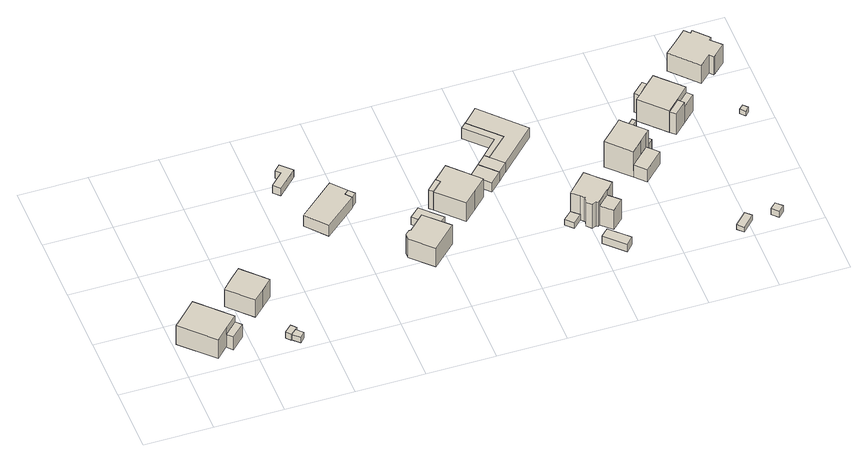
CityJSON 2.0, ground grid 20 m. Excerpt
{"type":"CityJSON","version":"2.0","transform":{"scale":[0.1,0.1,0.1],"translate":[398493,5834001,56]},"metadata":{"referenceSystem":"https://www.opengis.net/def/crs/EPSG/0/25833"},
"CityObjects":{
"building1":{"type":"Building","attributes":{"Gemeindeschluessel":"11000003","function":"31001_1010"},"address":[{"country":"Germany","locality":"Berlin","thoroughfareNumber":"31","thoroughfareName":"Dranweg"}],"children":["building1-1","building1-2"]},
"building1-1":{"type":"BuildingPart","attributes":{"BezugspunktDach":"2200","measuredHeight":9.24,"storeysAboveGround":1},"parents":["building1"],"geometry":[{"type":"MultiSurface","lod":"1","boundaries":[[[0,1,2,3,4,5]],[[6,7,8,9,10,11]],[[6,11,5,4]],[[7,6,4,3]],[[8,7,3,2]],[[12,13,2,1]],[[10,14,15,12,9,1,0]],[[11,10,0,5]],[[9,8,13,12]],[[9,12,15,14]]]}]},
"building1-2":{"type":"BuildingPart","attributes":{"BezugspunktDach":"2200","measuredHeight":4.74,"storeysAboveGround":1},"parents":["building1"],"geometry":[{"type":"MultiSurface","lod":"1","boundaries":[[[16,17,13,15]],[[8,18,19,14]],[[18,8,13,17]],[[19,18,17,16]],[[14,19,16,15]],[[8,9,12,13]],[[15,12,9,14]]]}]},
"building2":{"type":"Building","attributes":{"Gemeindeschluessel":"11000003","BezugspunktDach":"2200","function":"31001_1010","measuredHeight":8.93,"storeysAboveGround":1},"address":[{"country":"Germany","locality":"Berlin","thoroughfareNumber":"33","thoroughfareName":"Dranweg"}],"geometry":[{"type":"Solid","lod":"1","boundaries":[[[[20,21,22,23,24,25]],[[26,27,28,29,30,31]],[[26,31,25,24]],[[27,26,24,23]],[[28,27,23,22]],[[29,28,22,21]],[[30,29,21,20]],[[31,30,20,25]]]]}]},
"building3":{"type":"Building","attributes":{"Gemeindeschluessel":"11000003","BezugspunktDach":"2200","function":"51009_1610","measuredHeight":2.13,"storeysAboveGround":0},"address":[{"country":"Germany","locality":"Berlin"}],"geometry":[{"type":"Solid","lod":"1","boundaries":[[[[32,33,34,35,36]],[[37,38,39,40,41]],[[37,41,36,35]],[[38,37,35,34]],[[39,38,34,33]],[[40,39,33,32]],[[41,40,32,36]]]]}]},
"building4":{"type":"Building","attributes":{"Gemeindeschluessel":"11000003","BezugspunktDach":"2200","function":"31001_2000","measuredHeight":1.95,"storeysAboveGround":1},"address":[{"country":"Germany","locality":"Berlin","thoroughfareNumber":"55 (1)","thoroughfareName":"Hörstenweg"}],"geometry":[{"type":"Solid","lod":"1","boundaries":[[[[42,43,33,32]],[[44,45,46,47]],[[44,47,32,33]],[[45,44,33,43]],[[46,45,43,42]],[[47,46,42,32]]]]}]},
"building5":{"type":"Building","attributes":{"Gemeindeschluessel":"11000003","BezugspunktDach":"2200","function":"31001_2000","measuredHeight":2.7,"storeysAboveGround":1},"address":[{"country":"Germany","locality":"Berlin","thoroughfareNumber":"30 (1)","thoroughfareName":"Dranweg"}],"geometry":[{"type":"Solid","lod":"1","boundaries":[[[[48,49,50,51,52,53]],[[54,55,56,57,58,59]],[[54,59,53,52]],[[55,54,52,51]],[[56,55,51,50]],[[57,56,50,49]],[[58,57,49,48]],[[59,58,48,53]]]]}]},
"building6":{"type":"Building","attributes":{"Gemeindeschluessel":"11000003","BezugspunktDach":"2200","function":"31001_1010","measuredHeight":3.95,"storeysAboveGround":1},"address":[{"country":"Germany","locality":"Berlin","thoroughfareNumber":"30","thoroughfareName":"Dranweg"}],"geometry":[{"type":"Solid","lod":"1","boundaries":[[[[60,61,62,63,64,65]],[[66,67,68,69,70,71]],[[66,71,65,64]],[[67,66,64,63]],[[68,67,63,62]],[[69,68,62,61]],[[70,69,61,60]],[[71,70,60,65]]]]}]},
"building7":{"type":"Building","attributes":{"Gemeindeschluessel":"11000003","BezugspunktDach":"2200","function":"51009_1610","measuredHeight":3.69,"storeysAboveGround":0},"address":[{"country":"Germany","locality":"Berlin"}],"geometry":[{"type":"Solid","lod":"1","boundaries":[[[[61,72,63,62]],[[73,74,75,76]],[[73,76,62,63]],[[74,73,63,72]],[[75,74,72,61]],[[76,75,61,62]]]]}]},
"building8":{"type":"Building","attributes":{"Gemeindeschluessel":"11000003","BezugspunktDach":"2200","function":"31001_1010","measuredHeight":7,"storeysAboveGround":1},"address":[{"country":"Germany","locality":"Berlin","thoroughfareNumber":"57","thoroughfareName":"Hörstenweg"}],"geometry":[{"type":"Solid","lod":"1","boundaries":[[[[77,78,79,80,81,82,83]],[[84,85,86,87,88,89,90]],[[84,90,83,82]],[[85,84,82,81]],[[86,85,81,80]],[[87,86,80,79]],[[88,87,79,78]],[[89,88,78,77]],[[90,89,77,83]]]]}]},
"building9":{"type":"Building","attributes":{"Gemeindeschluessel":"11000003","BezugspunktDach":"2200","function":"31001_2463","measuredHeight":2.81,"storeysAboveGround":1},"address":[{"country":"Germany","locality":"Berlin","thoroughfareNumber":"57 (1)","thoroughfareName":"Hörstenweg"}],"geometry":[{"type":"Solid","lod":"1","boundaries":[[[[91,92,93,94]],[[95,96,97,98]],[[95,98,94,93]],[[96,95,93,92]],[[97,96,92,91]],[[98,97,91,94]]]]}]},
"building10":{"type":"Building","attributes":{"Gemeindeschluessel":"11000003","BezugspunktDach":"2200","function":"51009_1610","measuredHeight":7.04,"storeysAboveGround":0},"address":[{"country":"Germany","locality":"Berlin"}],"geometry":[{"type":"Solid","lod":"1","boundaries":[[[[99,100,101,102]],[[103,104,105,106]],[[103,106,102,101]],[[104,103,101,100]],[[105,104,100,99]],[[106,105,99,102]]]]}]},
"building11":{"type":"Building","attributes":{"Gemeindeschluessel":"11000003","BezugspunktDach":"2200","function":"31001_1010","measuredHeight":8.73,"storeysAboveGround":1},"address":[{"country":"Germany","locality":"Berlin","thoroughfareNumber":"59","thoroughfareName":"Hörstenweg"}],"geometry":[{"type":"Solid","lod":"1","boundaries":[[[[107,108,109,110,111,112,113,114]],[[104,103,115,116,117,118,119,105]],[[104,105,114,113]],[[103,104,113,112]],[[115,103,112,111]],[[116,115,111,110]],[[117,116,110,109]],[[118,117,109,108]],[[119,118,108,107]],[[105,119,107,114]]]]}]},
"building12":{"type":"Building","attributes":{"Gemeindeschluessel":"11000003","BezugspunktDach":"2200","function":"31001_2463","measuredHeight":3.44,"storeysAboveGround":1},"address":[{"country":"Germany","locality":"Berlin","thoroughfareNumber":"59 (1)","thoroughfareName":"Hörstenweg"}],"geometry":[{"type":"Solid","lod":"1","boundaries":[[[[120,121,122,123]],[[124,125,126,127]],[[124,127,123,122]],[[125,124,122,121]],[[126,125,121,120]],[[127,126,120,123]]]]}]},
"building13":{"type":"Building","attributes":{"Gemeindeschluessel":"11000003","BezugspunktDach":"2200","function":"31001_2463","measuredHeight":3.46,"storeysAboveGround":1},"address":[{"country":"Germany","locality":"Berlin","thoroughfareNumber":"61 (1)","thoroughfareName":"Hörstenweg"}],"geometry":[{"type":"Solid","lod":"1","boundaries":[[[[121,128,129,130,122]],[[131,132,133,125,124]],[[131,124,122,130]],[[132,131,130,129]],[[133,132,129,128]],[[125,133,128,121]],[[124,125,121,122]]]]}]},
"building14":{"type":"Building","attributes":{"Gemeindeschluessel":"11000003","BezugspunktDach":"2200","function":"51009_1610","measuredHeight":4,"storeysAboveGround":0},"address":[{"country":"Germany","locality":"Berlin"}],"geometry":[{"type":"Solid","lod":"1","boundaries":[[[[134,135,136,137,138,139]],[[140,141,142,143,144,145]],[[140,145,139,138]],[[141,140,138,137]],[[142,141,137,136]],[[143,142,136,135]],[[144,143,135,134]],[[145,144,134,139]]]]}]},
"building15":{"type":"Building","attributes":{"Gemeindeschluessel":"11000003","BezugspunktDach":"2200","function":"31001_2000","measuredHeight":2.38,"storeysAboveGround":1},"address":[{"country":"Germany","locality":"Berlin","thoroughfareNumber":"60 (3)","thoroughfareName":"Hörstenweg"}],"geometry":[{"type":"Solid","lod":"1","boundaries":[[[[146,147,148,149]],[[150,151,152,153]],[[150,153,149,148]],[[151,150,148,147]],[[152,151,147,146]],[[153,152,146,149]]]]}]},
"building16":{"type":"Building","attributes":{"Gemeindeschluessel":"11000003","BezugspunktDach":"2200","function":"31001_1010","measuredHeight":3.62,"storeysAboveGround":1},"address":[{"country":"Germany","locality":"Berlin","thoroughfareNumber":"61","thoroughfareName":"Hörstenweg"}],"geometry":[{"type":"Solid","lod":"1","boundaries":[[[[154,129,128,155,156,157]],[[158,159,160,161,162,163]],[[158,163,157,156]],[[159,158,156,155]],[[160,159,155,128]],[[161,160,128,129]],[[162,161,129,154]],[[163,162,154,157]]]]}]},
"building17":{"type":"Building","attributes":{"Gemeindeschluessel":"11000003","BezugspunktDach":"2200","function":"31001_2000","measuredHeight":2.8,"storeysAboveGround":1},"address":[{"country":"Germany","locality":"Berlin","thoroughfareNumber":"60 (5)","thoroughfareName":"Hörstenweg"}],"geometry":[{"type":"Solid","lod":"1","boundaries":[[[[164,165,166,167]],[[168,169,170,171]],[[168,171,167,166]],[[169,168,166,165]],[[170,169,165,164]],[[171,170,164,167]]]]}]},
"building18":{"type":"Building","attributes":{"Gemeindeschluessel":"11000003","function":"31001_1010"},"address":[{"country":"Germany","locality":"Berlin","thoroughfareNumber":"60","thoroughfareName":"Hörstenweg"}],"children":["building18-1","building18-2"]},
"building18-1":{"type":"BuildingPart","attributes":{"BezugspunktDach":"2200","measuredHeight":10.81,"storeysAboveGround":2},"parents":["building18"],"geometry":[{"type":"MultiSurface","lod":"1","boundaries":[[[172,173,174,175,176,177,178,179,180,181,182,183,184,185,186]],[[187,188,189,190,191,192,193,194,195,196,197,198,199,151,150]],[[187,150,186,185]],[[188,187,185,184]],[[189,188,184,183]],[[190,189,183,182]],[[191,200,201,182,181]],[[202,200,191,181,180]],[[193,192,180,179]],[[194,193,179,178]],[[195,194,178,177]],[[196,195,177,176]],[[197,196,176,175]],[[198,197,175,174]],[[199,198,174,173]],[[151,199,173,172]],[[150,151,172,186]],[[190,201,200,191]],[[192,191,200,202]]]}]},
"building18-2":{"type":"BuildingPart","attributes":{"BezugspunktDach":"2200","measuredHeight":7.17,"storeysAboveGround":2},"parents":["building18"],"geometry":[{"type":"MultiSurface","lod":"1","boundaries":[[[203,204,205,201,200,202]],[[191,190,206,207,193,192]],[[206,190,201,205]],[[207,206,205,204]],[[193,207,204,203]],[[192,193,203,202]],[[191,208,192,202,200]],[[209,190,191,200,201]]]}]},
"building19":{"type":"Building","attributes":{"Gemeindeschluessel":"11000003","function":"31001_1010"},"address":[{"country":"Germany","locality":"Berlin","thoroughfareNumber":"62","thoroughfareName":"Hörstenweg"}],"children":["building19-1","building19-2","building19-3"]},
"building19-1":{"type":"BuildingPart","attributes":{"BezugspunktDach":"2200","measuredHeight":10.53,"storeysAboveGround":2},"parents":["building19"],"geometry":[{"type":"MultiSurface","lod":"1","boundaries":[[[210,211,212,213,214,215,216,217,218]],[[219,220,221,222,223,224,225,226,227]],[[219,227,218,217]],[[220,219,217,216]],[[221,220,216,215]],[[222,221,215,214]],[[223,222,214,213],[222,223,228,229]],[[224,223,213,212]],[[230,231,224,212,211]],[[232,233,230,225,211,210]],[[227,226,210,218]],[[228,223,222,229]],[[225,224,231,230]],[[226,234,225,230,233,232]]]}]},
"building19-2":{"type":"BuildingPart","attributes":{"BezugspunktDach":"2200","measuredHeight":4.48,"storeysAboveGround":2},"parents":["building19"],"geometry":[{"type":"MultiSurface","lod":"1","boundaries":[[[235,236,231,233]],[[224,237,238,226]],[[237,224,231,236]],[[238,237,236,235]],[[226,238,235,233]],[[224,225,230,231]],[[226,233,230,225]]]}]},
"building19-3":{"type":"BuildingPart","attributes":{"BezugspunktDach":"2200","measuredHeight":4.19,"storeysAboveGround":2},"parents":["building19"],"geometry":[{"type":"Solid","lod":"1","boundaries":[[[[228,239,240,229]],[[241,242,223,222]],[[241,222,229,240]],[[242,241,240,239]],[[223,242,239,228]],[[222,223,228,229]]]]}]},
"building20":{"type":"Building","attributes":{"Gemeindeschluessel":"11000003","BezugspunktDach":"2200","function":"51009_1610","measuredHeight":9.05,"storeysAboveGround":0},"address":[{"country":"Germany","locality":"Berlin"}],"geometry":[{"type":"Solid","lod":"1","boundaries":[[[[243,244,245,246]],[[247,248,249,250]],[[247,250,246,245]],[[248,247,245,244]],[[249,248,244,243]],[[250,249,243,246]]]]}]},
"building21":{"type":"Building","attributes":{"Gemeindeschluessel":"11000003","BezugspunktDach":"2200","function":"31001_2741","measuredHeight":1.81,"storeysAboveGround":1},"address":[{"country":"Germany","locality":"Berlin","thoroughfareNumber":"62 (2)","thoroughfareName":"Hörstenweg"}],"geometry":[{"type":"Solid","lod":"1","boundaries":[[[[251,252,253,254]],[[255,256,257,258]],[[255,258,254,253]],[[256,255,253,252]],[[257,256,252,251]],[[258,257,251,254]]]]}]},
"building22":{"type":"Building","attributes":{"Gemeindeschluessel":"11000003","BezugspunktDach":"2200","function":"51009_1610","measuredHeight":7.01,"storeysAboveGround":0},"address":[{"country":"Germany","locality":"Berlin"}],"geometry":[{"type":"Solid","lod":"1","boundaries":[[[[259,260,261,262]],[[263,264,265,266]],[[263,266,262,261]],[[264,263,261,260]],[[265,264,260,259]],[[266,265,259,262]]]]}]},
"building23":{"type":"Building","attributes":{"Gemeindeschluessel":"11000003","BezugspunktDach":"2200","function":"51009_1610","measuredHeight":7.69,"storeysAboveGround":0},"address":[{"country":"Germany","locality":"Berlin"}],"geometry":[{"type":"Solid","lod":"1","boundaries":[[[[267,268,269,270]],[[271,272,273,274]],[[271,274,270,269]],[[272,271,269,268]],[[273,272,268,267]],[[274,273,267,270]]]]}]},
"building24":{"type":"Building","attributes":{"Gemeindeschluessel":"11000003","function":"31001_1010"},"address":[{"country":"Germany","locality":"Berlin","thoroughfareNumber":"64","thoroughfareName":"Hörstenweg"}],"children":["building24-1","building24-2"]},
"building24-1":{"type":"BuildingPart","attributes":{"BezugspunktDach":"2200","measuredHeight":10.04,"storeysAboveGround":1},"parents":["building24"],"geometry":[{"type":"MultiSurface","lod":"1","boundaries":[[[275,276,277,278,279,280,281,282,283]],[[284,285,286,287,288,289,271,274,290]],[[284,290,283,282]],[[285,284,282,281]],[[286,285,281,280]],[[287,286,280,279]],[[288,287,279,278]],[[291,292,288,278,277]],[[293,294,291,289,277,276]],[[274,271,276,275]],[[290,274,275,283]],[[289,288,292,291]],[[271,289,291,294,293]]]}]},
"building24-2":{"type":"BuildingPart","attributes":{"BezugspunktDach":"2200","measuredHeight":6.03,"storeysAboveGround":1},"parents":["building24"],"geometry":[{"type":"MultiSurface","lod":"1","boundaries":[[[295,296,292,294]],[[288,297,272,271]],[[297,288,292,296]],[[272,297,296,295]],[[271,272,295,294]],[[289,291,292,288,298]],[[271,294,291,289]]]}]},
"building25":{"type":"Building","attributes":{"Gemeindeschluessel":"11000003","BezugspunktDach":"2200","function":"31001_2000","measuredHeight":2.24,"storeysAboveGround":1},"address":[{"country":"Germany","locality":"Berlin","thoroughfareNumber":"62 (3)","thoroughfareName":"Hörstenweg"}],"geometry":[{"type":"Solid","lod":"1","boundaries":[[[[299,300,301,302]],[[303,304,305,306]],[[303,306,302,301]],[[304,303,301,300]],[[305,304,300,299]],[[306,305,299,302]]]]}]},
"building26":{"type":"Building","attributes":{"Gemeindeschluessel":"11000003","BezugspunktDach":"2200","function":"31001_1010","measuredHeight":8.55,"storeysAboveGround":1},"address":[{"country":"Germany","locality":"Berlin","thoroughfareNumber":"66","thoroughfareName":"Hörstenweg"}],"geometry":[{"type":"Solid","lod":"1","boundaries":[[[[307,308,309,310,311,312,313,314,315,316,317,318]],[[319,320,321,322,323,324,325,326,327,328,329,330]],[[319,330,318,317]],[[320,319,317,316]],[[321,320,316,315]],[[322,321,315,314]],[[323,322,314,313]],[[324,323,313,312]],[[325,324,312,311]],[[326,325,311,310]],[[327,326,310,309]],[[328,327,309,308]],[[329,328,308,307]],[[330,329,307,318]]]]}]},
"building27":{"type":"Building","attributes":{"Gemeindeschluessel":"11000003","BezugspunktDach":"2200","function":"31001_2723","measuredHeight":1.68,"storeysAboveGround":1},"address":[{"country":"Germany","locality":"Berlin","thoroughfareNumber":"64 (1)","thoroughfareName":"Hörstenweg"}],"geometry":[{"type":"Solid","lod":"1","boundaries":[[[[331,332,333,334]],[[335,336,337,338]],[[335,338,334,333]],[[336,335,333,332]],[[337,336,332,331]],[[338,337,331,334]]]]}]}
},
"vertices":[
[95,34,79],[131,69,79],[167,104,79],[78,193,79],[43,158,79],[7,122,79],[43,158,9],[78,193,9],[167,104,9],[131,69,9],[95,34,9],[7,122,9],[131,69,57],[167,104,57],[129,67,9],[129,67,57],
[144,51,57],[182,88,57],[182,88,9],[144,51,9],
[241,148,73],[272,178,73],[303,208,73],[237,275,73],[206,245,73],[176,214,73],[206,245,8],[237,275,8],[303,208,8],[272,178,8],[241,148,8],[176,214,8],
[302,33,31],[318,48,31],[324,53,31],[311,67,31],[289,47,31],[311,67,9],[324,53,9],[318,48,9],[302,33,9],[289,47,9],
[321,14,31],[336,29,31],[318,48,11],[336,29,11],[321,14,11],[302,33,11],
[460,563,29],[516,618,29],[485,649,29],[467,631,29],[480,618,29],[442,581,29],[480,618,2],[467,631,2],[485,649,2],[516,618,2],[460,563,2],[442,581,2],
[528,370,48],[622,450,48],[607,468,48],[620,479,48],[583,522,48],[476,430,48],[583,522,8],[620,479,8],[607,468,8],[622,450,8],[528,370,8],[476,430,8],
[635,462,48],[620,479,11],[635,462,11],[622,450,11],[607,468,11],
[696,217,86],[755,158,86],[825,226,86],[761,290,86],[715,245,86],[709,246,86],[696,234,86],[709,246,16],[715,245,16],[761,290,16],[825,226,16],[755,158,16],[696,217,16],[696,234,16],
[802,278,40],[832,305,40],[776,362,40],[747,335,40],[776,362,12],[832,305,12],[802,278,12],[747,335,12],
[821,365,83],[852,395,83],[841,406,83],[811,376,83],[841,406,13],[852,395,13],[821,365,13],[811,376,13],
[890,295,82],[926,331,82],[963,367,82],[884,448,82],[848,412,82],[841,406,82],[852,395,82],[821,365,82],[848,412,13],[884,448,13],[963,367,13],[926,331,13],[890,295,13],
[991,376,49],[1023,407,49],[978,453,49],[947,422,49],[978,453,14],[1023,407,14],[991,376,14],[947,422,14],
[1050,435,49],[1016,469,49],[1005,480,49],[1005,480,14],[1016,469,14],[1050,435,14],
[1051,527,50],[1005,480,50],[1016,469,50],[1078,529,50],[998,611,50],[983,597,50],[998,611,10],[1078,529,10],[1016,469,10],[1005,480,10],[1051,527,10],[983,597,10],
[1150,169,39],[1176,193,39],[1154,214,39],[1129,190,39],[1154,214,19],[1176,193,19],[1150,169,19],[1129,190,19],
[1078,529,49],[1154,538,49],[1042,656,49],[998,611,49],[1042,656,13],[1154,538,13],[1050,435,13],[1016,469,13],[1078,529,13],[998,611,13],
[1253,37,48],[1274,59,48],[1221,111,48],[1200,90,48],[1221,111,20],[1274,59,20],[1253,37,20],[1200,90,20],
[1176,193,109],[1184,185,109],[1186,183,109],[1182,166,109],[1195,153,109],[1207,159,109],[1212,154,109],[1217,158,109],[1216,158,109],[1250,191,109],[1250,190,109],[1273,214,109],[1243,244,109],[1213,274,109],[1154,214,109],[1213,274,19],[1243,244,19],[1273,214,19],[1250,190,19],[1250,191,19],[1216,158,19],[1217,158,19],[1212,154,19],[1207,159,19],[1195,153,19],[1182,166,19],[1186,183,19],[1184,185,19],[1250,191,91],[1250,190,91],[1216,158,91],
[1217,158,91],[1247,130,91],[1280,161,91],[1280,161,19],[1247,130,19],[1249,190,19],[1250,190,27],
[1362,298,115],[1395,330,115],[1417,351,115],[1427,361,115],[1395,394,115],[1386,403,115],[1366,424,115],[1334,392,115],[1301,360,115],[1334,392,20],[1366,424,20],[1386,403,20],[1395,394,20],[1427,361,20],[1417,351,20],[1395,330,20],[1362,298,20],[1301,360,20],[1427,361,62],[1395,394,62],[1395,330,65],[1417,351,65],[1362,298,45],[1362,298,65],[1365,301,20],
[1391,268,65],[1446,321,65],[1446,321,20],[1391,268,20],
[1442,376,62],[1410,409,62],[1410,409,20],[1442,376,20],
[1395,394,112],[1410,409,112],[1401,418,112],[1386,403,112],[1401,418,21],[1410,409,21],[1395,394,21],[1386,403,21],
[1571,2,39],[1607,38,39],[1590,54,39],[1555,19,39],[1590,54,21],[1607,38,21],[1571,2,21],[1555,19,21],
[1460,514,90],[1494,547,90],[1480,561,90],[1446,528,90],[1480,561,20],[1494,547,20],[1460,514,20],[1446,528,20],
[1524,411,96],[1559,446,96],[1545,460,96],[1510,425,96],[1545,460,19],[1559,446,19],[1524,411,19],[1510,425,19],
[1510,425,99],[1545,460,99],[1546,461,99],[1582,496,99],[1513,566,99],[1494,547,99],[1477,531,99],[1460,514,99],[1441,496,99],[1460,514,19],[1477,531,19],[1494,547,19],[1513,566,19],[1582,496,19],[1546,461,19],[1441,496,19],[1546,461,79],[1582,496,79],[1545,460,74],[1545,460,79],
[1559,446,79],[1596,481,79],[1596,481,19],[1581,495,19],
[1678,23,43],[1695,40,43],[1677,58,43],[1660,41,43],[1677,58,21],[1695,40,21],[1678,23,21],[1660,41,21],
[1650,567,91],[1683,597,91],[1692,585,91],[1696,589,91],[1731,621,91],[1703,650,91],[1710,657,91],[1671,699,91],[1664,691,91],[1650,707,91],[1615,674,91],[1580,642,91],[1615,674,23],[1650,707,23],[1664,691,23],[1671,699,23],[1710,657,23],[1703,650,23],[1731,621,23],[1696,589,23],[1692,585,23],[1683,597,23],[1650,567,23],[1580,642,23],
[1722,415,37],[1734,427,37],[1722,440,37],[1709,428,37],[1722,440,20],[1734,427,20],[1722,415,20],[1709,428,20]
]}
